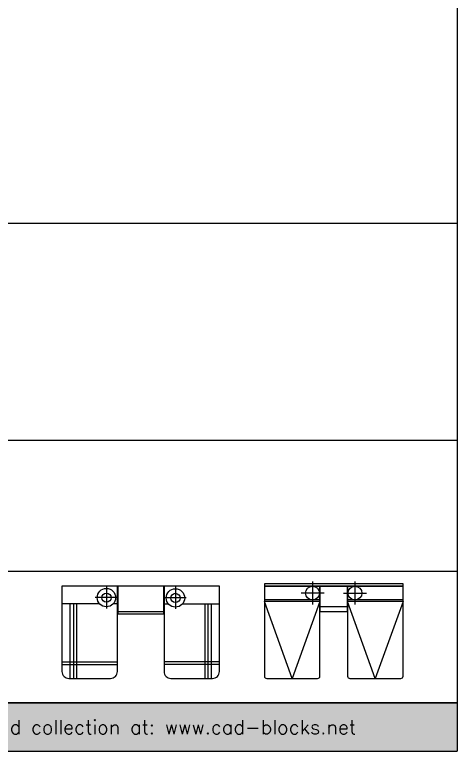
# Model space of a CAD drawing. Header units: millimetres. Extents: x 1787 to 68324, y 1435 to 30835.
# Drawn here: x 58742 to 68324, y 1435 to 17395 of the extents above; entities that cross this region are included whole.
import ezdxf

# ---------------------------------------------------------------- set-up
doc = ezdxf.new("R2010")
doc.units = ezdxf.units.MM
doc.layers.add('www.cad-blocks.net', color=7, linetype='Continuous')
doc.styles.get("Standard").update_dxf_attribs({"font": 'arial.ttf'})

# ---------------------------------------------------------------- blocks, each defined once
blk = doc.blocks.new('A$C4C441003')
for p, q in [((0.97, 1.518), (0.97, 1.996)), ((2.465, 1.511), (2.465, 1.988)), ((0.813, 1.617), (0.007, 1.617)), ((0.178, 0), (0.178, 1.617)), ((0.253, 0), (0.253, 1.617)), ((0.32, 0), (0.32, 1.617)), ((1.195, 1.751), (0.72, 1.751)), ((1.207, 1.617), (1.11, 1.617)), ((2.21, 1.617), (2.302, 1.617)), ((2.69, 1.743), (2.216, 1.743)), ((2.612, 1.617), (3.41, 1.617)), ((3.097, 0), (3.097, 1.617)), ((3.164, 0), (3.164, 1.617)), ((3.238, 0), (3.238, 1.617)), ((1.208, 1.45), (2.208, 1.45)), ((0.007, 0.359), (1.207, 0.359)), ((3.41, 0.359), (2.21, 0.359)), ((0.007, 0.299), (1.207, 0.299)), ((3.41, 0.299), (2.21, 0.299))]:
    blk.add_line(p, q)
for points in [[(1.2, 0.15), (1.2, 2), (0, 2), (0, 0.15, 0.414214), (0.15, 0), (1.05, 0, 0.414214)], [(3.41, 0.15), (3.41, 2), (2.21, 2), (2.21, 0.15, 0.414214), (2.36, 0), (3.26, 0, 0.414214)]]:
    blk.add_lwpolyline(points, format="xyb", close=True)
blk.add_lwpolyline([(2.208, 1.4), (2.208, 2), (1.208, 2), (1.208, 1.4)], close=True)
for centre, radius in [((0.962, 1.751), 0.2), ((2.457, 1.744), 0.2), ((0.962, 1.751), 0.1), ((2.457, 1.744), 0.1)]:
    blk.add_circle(centre, radius)
blk = doc.blocks.new('A$C6DA94ADD')
for p, q in [((1.041, 2.1), (1.041, 1.6)), ((1.959, 2.1), (1.959, 1.6)), ((1.291, 1.85), (0.791, 1.85)), ((1.709, 1.85), (2.209, 1.85)), ((1.2, 1.7), (0, 1.7)), ((0.6, 0), (0, 1.67)), ((1.2, 1.67), (0, 1.67)), ((1.2, 1.67), (0.6, 0)), ((3, 1.7), (1.8, 1.7)), ((2.4, 0), (1.8, 1.67)), ((3, 1.67), (1.8, 1.67)), ((3, 1.67), (2.4, 0)), ((1.8, 1.55), (1.2, 1.55))]:
    blk.add_line(p, q)
for points in [[(3, 2), (3, 2.05), (0, 2.05), (0, 2)], [(1.2, 2), (1.2, 1.45), (1.8, 1.45), (1.8, 2)]]:
    blk.add_lwpolyline(points, close=True)
for points in [[(0, 2), (0, 0.05, 0.414214), (0.05, 0), (1.15, 0, 0.414214), (1.2, 0.05), (1.2, 2)], [(1.8, 2), (1.8, 0.05, 0.414214), (1.85, 0), (2.95, 0, 0.414214), (3, 0.05), (3, 2)]]:
    blk.add_lwpolyline(points, format="xyb", close=True)
for centre in [(1.041, 1.85), (1.959, 1.85)]:
    blk.add_circle(centre, 0.15)
blk = doc.blocks.new('format')
at = {"true_color": 0x546d8e}
h = blk.add_hatch(color=155, dxfattribs=at)
h.set_gradient(color1=(68, 68, 68), color2=(84, 109, 142), tint=1)
h.paths.add_polyline_path([(110173, 10917), (110173, 11965), (47364, 11965), (47364, 10917)])
at = {"color": 155, "true_color": 0x546d8e}
for p, q in [((110173, 40318), (110173, 10917)), ((47364, 22359), (110173, 22359)), ((47364, 17656), (110173, 17656)), ((47364, 14823), (110173, 14823)), ((110173, 11965), (47364, 11965)), ((47364, 11965), (110173, 11965)), ((47364, 10917), (110173, 10917))]:
    blk.add_line(p, q, dxfattribs=at)
blk.add_line((47364, 11965), (110173, 11965))

msp = doc.modelspace()

# ---------------------------------------------------------------- block references
at = {"xscale": 1000, "yscale": 1000, "zscale": 1000}
for name, p in [('A$C6DA94ADD', (64150, 3013)), ('A$C4C441003', (59765, 3013))]:
    msp.add_blockref(name, p, dxfattribs=at)
at = {"layer": 'www.cad-blocks.net'}
msp.add_blockref('format', (-41848, -9483), dxfattribs=at)

# ---------------------------------------------------------------- texts
at = {"layer": 'www.cad-blocks.net', "insert": (53762, 2111), "char_height": 307.12, "attachment_point": 1}
msp.add_mtext_dynamic_manual_height_columns('{\\Fsimplex|c0;\\C255;\\c16777215;download more free cad collection at: www.cad-blocks.net}', width=45138.16, gutter_width=12.5, heights=[0], dxfattribs=at)

doc.saveas('drawing.dxf')
